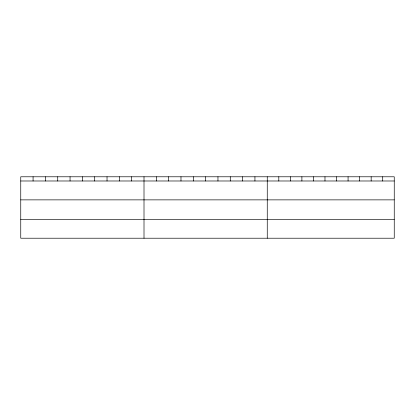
<?xml version="1.0" encoding="UTF-8"?>
<svg xmlns="http://www.w3.org/2000/svg" width="415" height="415" viewBox="0 0 415 415"><rect width="100%" height="100%" fill="white"/><g stroke="black" fill="none" stroke-linecap="round" stroke-linejoin="round"><path stroke-width="0.62" d="M394.25 199.869L394.25 176.785L20.75 176.785L20.75 238.215L394.25 238.215L394.25 199.869L20.75 199.869M20.75 180.987L394.25 180.987M20.75 219.328L394.25 219.328M382.708 176.785L382.708 180.987M371.16 176.785L371.16 180.987M359.618 176.785L359.618 180.987M348.071 176.785L348.071 180.987M336.529 176.785L336.529 180.987M324.981 176.785L324.981 180.987M313.439 176.785L313.439 180.987M301.892 176.785L301.892 180.987M290.35 176.785L290.35 180.987M278.802 176.785L278.802 180.987M267.26 176.785L267.26 238.215M254.935 176.785L254.935 180.987M242.609 176.785L242.609 180.987M230.284 176.785L230.284 180.987M217.958 176.785L217.958 180.987M205.632 176.785L205.632 180.987M193.307 176.785L193.307 180.987M180.982 176.785L180.982 180.987M168.656 176.785L168.656 180.987M156.331 176.785L156.331 180.987M144.005 176.785L144.005 238.215M131.68 176.785L131.68 180.987M119.354 176.785L119.354 180.987M107.029 176.785L107.029 180.987M94.703 176.785L94.703 180.987M82.378 176.785L82.378 180.987M70.052 176.785L70.052 180.987M57.727 176.785L57.727 180.987M45.401 176.785L45.401 180.987M33.076 176.785L33.076 180.987"/></g></svg>
